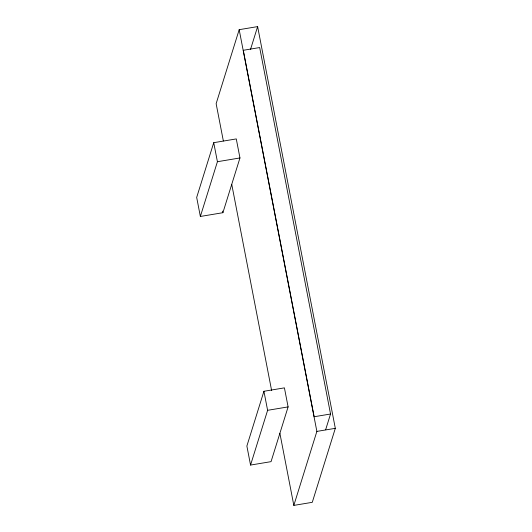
<?xml version="1.0" encoding="UTF-8"?>
<svg xmlns="http://www.w3.org/2000/svg" width="532" height="532" viewBox="0 0 532 532"><rect width="100%" height="100%" fill="white"/><g stroke="black" fill="none" stroke-linecap="round" stroke-linejoin="round"><path stroke-width="0.8" d="M279.885 433.287L293.83 505.4L312.277 502.321L335.32 428.333L257.628 26.6L239.181 29.679L216.138 103.667L223.354 140.973M213.731 142.676L196.68 197.425L200.358 216.464L222.908 212.7L239.959 157.951L236.281 138.919L213.731 142.676L217.415 161.715L200.358 216.464M250.519 49.423L257.628 26.6M263.925 391.279L246.875 446.029L250.552 465.068L271.047 461.65L288.105 406.9L284.421 387.861L263.925 391.279L267.609 410.318L250.552 465.068M293.83 505.4L316.873 431.412L239.181 29.679M325.637 429.75L330.545 414.009L259.676 47.554L243.277 50.294L314.146 416.742L330.545 414.009M217.415 161.715L239.959 157.951M267.609 410.318L288.105 406.9M316.873 431.412L335.32 428.333M231.739 184.338L271.633 390.608M222.602 211.118L222.908 212.7"/></g></svg>
